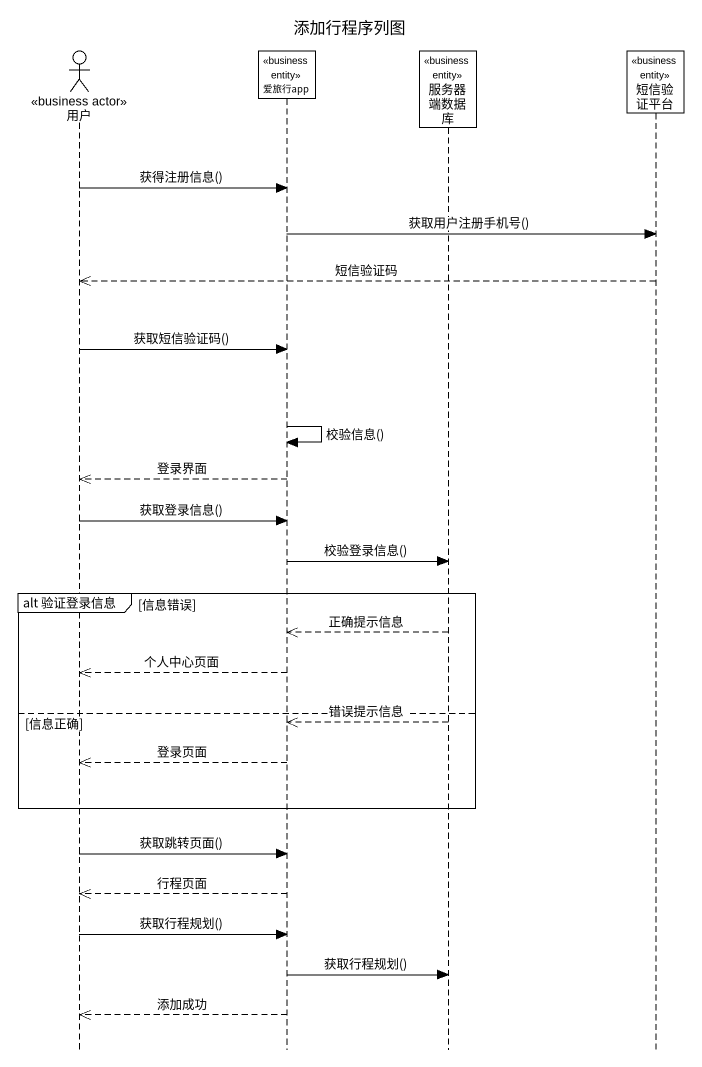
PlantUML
@startuml
title 添加行程序列图
hide footbox
actor 用户 <<business actor>>
participant 爱旅行app <<business entity>>
participant 服务器端数据库 <<business entity>>
participant 短信验证平台 <<business entity>>

用户 -> 爱旅行app : 获得注册信息()
爱旅行app -> 短信验证平台 : 获取用户注册手机号()
短信验证平台 -->> 用户 : 短信验证码
用户 -> 爱旅行app : 获取短信验证码()
爱旅行app -> 爱旅行app : 校验信息()
爱旅行app -->> 用户 : 登录界面
用户 -> 爱旅行app : 获取登录信息()
爱旅行app -> 服务器端数据库 : 校验登录信息()
group alt 验证登录信息 [信息错误]
  服务器端数据库 -->> 爱旅行app : 正确提示信息
  爱旅行app -->> 用户 : 个人中心页面
else 信息正确
  服务器端数据库 -->> 爱旅行app : 错误提示信息
  爱旅行app -->> 用户 : 登录页面
end
用户 -> 爱旅行app : 获取跳转页面()
爱旅行app -->> 用户 : 行程页面
用户 -> 爱旅行app : 获取行程规划()
爱旅行app -> 服务器端数据库 : 获取行程规划()
爱旅行app -->> 用户 : 添加成功
@enduml
